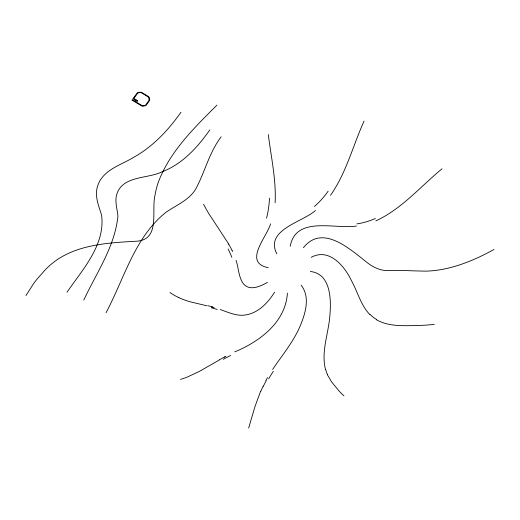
<?xml version="1.0" encoding="UTF-8"?>
<svg xmlns="http://www.w3.org/2000/svg" width="520" height="520" viewBox="0 0 520 520"><rect width="100%" height="100%" fill="white"/><g stroke="black" fill="none" stroke-linecap="round" stroke-linejoin="round"><path stroke-width="0.78" d="M287.423 293.176C285.552 322.205 259.675 341.594 234.812 351.845M275.125 202.781C276.296 179.829 271.096 157.183 268.3 134.511M290.192 246.266C295.964 215.41 335.004 229.495 356.486 226.011M248.671 428.012L254.95 406.66L260.585 391.313M270.55 223.853C267.033 236.821 242.625 262.639 268.236 267.69M364.026 121.108C352.892 145.815 346.275 172.906 330.525 195.306M106.048 312.709C124.202 278.792 134.478 237.484 165.769 212.472C175.955 205.218 188.604 200.493 195.5 189.449C204.88 172.315 209.112 152.548 221.182 136.792M83.778 300.066C96.434 272.948 114.913 246.532 117.93 216.08C117.273 208.884 114.615 201.624 116.721 194.395C122.72 175.299 147.492 179.114 162.26 171.717A68.361 64.032 -14.5 0 0 170.839 167.785C187.025 158.99 199.349 144.709 209.872 129.883M26 295.522L33.794 283.315A113.334 106.158 -14.5 0 1 41.964 273.579C65.007 245.525 101.933 243.087 135.395 241.28C161.077 240.578 151.001 210.919 155.077 194.935A84.299 78.956 -14.5 0 1 158.223 182.455C169.728 151.593 194.116 127.927 216.931 105.124M265.876 380.549L267.572 377.553M274.606 292.168C268.008 302.731 258.369 313.014 245.472 314.971C236.626 316.44 228.371 312.286 220.227 309.55M272.623 369.441C281.853 355.68 292.643 342.817 299.475 327.587C305.058 314.711 310.83 297.499 301.132 285.155M180.973 112.223C168.357 130.208 152.834 146.673 133.49 157.45C122.135 164.352 107.828 168.292 100.334 180.083A27.755 25.994 -14.5 0 0 97.864 185.354C94.101 195.364 98.663 205.536 101.562 215.066C105.593 244.719 82.498 269.542 67.008 292.24M303.42 247.708C322.621 223.464 350.493 249.619 367.393 262.762C373.126 267.202 379.997 270.55 387.381 270.621C400.348 270.075 413.29 271.024 426.25 271.135A99.866 93.541 -14.5 0 0 438.438 270.036C458.12 267.033 476.658 259.012 494 249.483M442.046 168.786C420.413 186.589 401.668 209.027 375.785 220.916M315.471 210.503C302.549 222.183 264.543 229.801 276.809 253.844M219.459 359.918L199.173 371.501L187.369 377.019A76.557 71.708 -14.5 0 1 183.456 378.456L180.518 379.399M267.397 282.386C260.585 286.319 249.906 291.343 243.549 283.992C238.427 277.173 238.732 268.138 236.047 260.332M224.601 357.097L225.966 356.369M311.214 257.329C329.062 247.559 344.539 266.012 351.416 280.572C357.656 291.785 360.724 305.006 369.733 314.516M434.219 324.454L427.538 325.007A238.004 222.931 -14.5 0 1 419.965 325.436C405.36 325.598 389.616 327.204 376.382 319.742M310.336 271.486C331.832 273.812 331.351 301.918 329.641 318C327.964 335.127 321.067 352.378 325.533 369.629M207.161 305.851L190.405 301.853A76.31 71.474 -14.5 0 1 178.776 297.583M211.776 307.021L214.149 307.671M178.776 297.577L177.613 297.017A60.762 56.914 -14.5 0 1 173.979 295.087L169.923 292.546M343.947 395.798L342.121 394.128A74.308 69.602 -14.5 0 1 339.053 391.027L331.552 381.836L327.301 374.608M228.839 244.212L208.819 213.655A246.721 231.101 -14.5 0 1 206.323 209.352L203.561 204.334M232.063 250.257L232.661 251.531M211.302 307.749A50.772 6.968 10.1 0 1 217.191 309.465M208.072 305.747A42.945 6.363 9.3 0 1 212.823 306.976M268.664 378.846A61.184 19.097 -61.9 0 1 273.312 371.325M263.308 386.288A52.273 20.319 -62.8 0 1 266.175 380.776M260.774 391.339A54.184 22.802 -62.8 0 1 263.133 386.224M376.558 319.495A30.108 25.87 19.6 0 1 369.974 314.334M228.105 248.969A69.225 20.703 50.5 0 1 231.862 257.374M228.677 244.153A61.315 21.951 46 0 1 231.9 250.185M269.529 198.1A84.403 39.279 77.4 0 1 266.533 218.192M328.146 191.178A82.303 50.44 -76 0 1 314.464 206.433M223.308 359.3A55.575 5.271 -29.6 0 1 230.62 355.485M219.564 359.697A49.043 6.448 -30.7 0 1 224.816 356.824M327.438 374.517A28.314 21.723 81.3 0 1 325.689 369.577M375.401 218.465A69.686 51.188 -45.9 0 1 356.831 223.899M149.11 99.32L149.091 99.651A3.425 3.204 -14.5 0 1 148.837 100.607L145.984 104.663A3.439 3.224 -14.5 0 1 145.138 105.274L143.013 105.723A3.621 3.393 -14.5 0 1 141.986 105.515L132.301 99.665L131.989 100.106L141.785 106.009A4.075 3.816 -14.5 0 0 142.961 106.242L145.399 105.729A3.913 3.659 -14.5 0 0 146.367 105.027L149.351 100.796A3.952 3.699 -14.5 0 0 149.649 99.684L149.649 98.917A4.485 4.199 -14.5 0 0 149.357 97.767L149.195 97.422A3.913 3.659 -14.5 0 0 148.486 96.525L141.479 92.248L138.268 92.339A3.965 3.718 -14.5 0 0 137.228 92.95L132.853 98.878L133.315 99.158L137.579 93.353A3.451 3.231 -14.5 0 1 138.476 92.82L140.251 92.521A3.413 3.198 -14.5 0 1 141.265 92.742L148.083 96.902A3.38 3.166 -14.5 0 1 148.694 97.682L149.11 99.32M134.641 98.917L134.121 99.651L134.583 99.931L135.102 99.197L134.641 98.917M135.909 99.691L135.388 100.425L135.85 100.705L136.37 99.97L135.909 99.691M137.176 100.464L136.656 101.198L137.118 101.478L137.638 100.744L137.176 100.464"/></g></svg>
